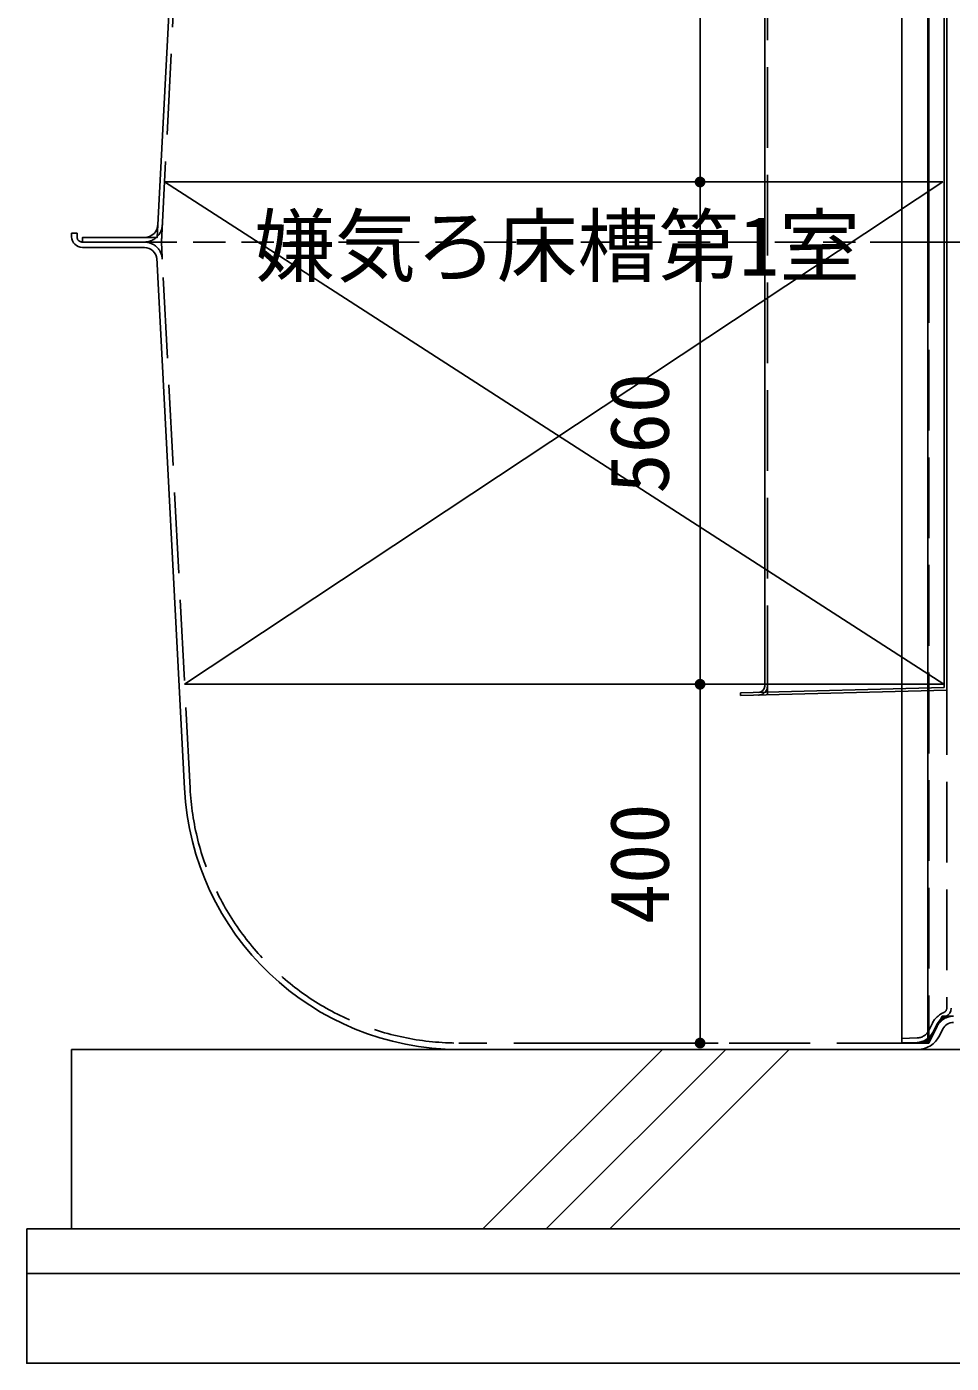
# Model space of a CAD drawing. Units: millimetres, scale not verified. Extents: x -11715 to 8910, y -9164 to 6308.
# Drawn here: x -6104 to -5074, y -4254 to -2763 of the extents above; entities that cross this region are included whole.
import ezdxf
from ezdxf.enums import TextEntityAlignment as Align

# ---------------------------------------------------------------- set-up
doc = ezdxf.new("R2010")
doc.units = ezdxf.units.MM
doc.header["$LTSCALE"] = 30
for name, pattern in [('CHAIN1', [8, 5, -1, 1, -1]), ('DASHED1', [1.8, 1.2, -0.6]), ('DASHED3', [4, 3, -1]), ('DOUBLE_CHAIN2', [12.8, 9, -1, 0.6, -0.6, 0.6, -1])]:
    doc.linetypes.add(name, pattern=pattern)
for name, color, linetype, lineweight in [('0-0_製作', 5, 'Continuous', 25), ('0-1_機器', 2, 'Continuous', 25), ('0-2_空気管', 3, 'Continuous', 25), ('0-4_寸法', 92, 'Continuous', 25), ('0-5_09', 3, 'Continuous', 25), ('0-6_躯体', 3, 'Continuous', 25), ('0-9_A-6_SUNPO', 4, 'Continuous', 25), ('0-D_文字', 7, 'Continuous', 25)]:
    doc.layers.add(name, color=color, linetype=linetype, lineweight=lineweight)
doc.styles.add('ＭＳ ゴシック', font='')
doc.styles.get('ＭＳ ゴシック').set_extended_font_data('MS Gothic')

msp = doc.modelspace()

# ---------------------------------------------------------------- linework, layer by layer
at = {"layer": '0-0_製作', "color": 3}
for p, q in [((-5950.66, -2936.53), (-5083.65, -2936.53)), ((-5950.66, -2936.53), (-5082.26, -3496.53)), ((-5083.65, -2936.53), (-5928.33, -3496.53)), ((-5928.33, -3496.53), (-5082.26, -3496.53))]:
    msp.add_line(p, q, dxfattribs=at)
at = {"layer": '0-1_機器'}
for p, q in [((-6054.17, -3903.53), (-3254.17, -3903.53)), ((-6054.17, -3903.53), (-6054.17, -4103.53)), ((-5596.02, -4103.53), (-5396.02, -3903.53)), ((-5525.31, -4103.53), (-5325.31, -3903.53)), ((-5454.6, -4103.53), (-5254.6, -3903.53)), ((-6104.17, -4103.53), (-3204.17, -4103.53)), ((-6104.17, -4153.53), (-3204.17, -4153.53))]:
    msp.add_line(p, q, dxfattribs=at)
msp.add_lwpolyline([(-6104.17, -4103.53), (-6104.17, -4253.53), (-3204.17, -4253.53)], dxfattribs=at)
at = {"layer": '0-2_空気管'}
for p, q in [((-5129.17, -2154.09), (-5129.17, -3896.29)), ((-5079.17, -3500.38), (-5079.17, -2276.27)), ((-5099.17, -3003.53), (-5099.17, -2441.94)), ((-5100.15, -3891.45), (-5100.15, -2446.53)), ((-6054.17, -2993.53), (-6054.17, -2997.53)), ((-6054.17, -2993.53), (-6048.17, -2993.53)), ((-6042.17, -3003.53), (-5973.09, -3003.53)), ((-6042.17, -3009.53), (-5973.15, -3009.53)), ((-5928.26, -3612.55), (-5959.25, -3021.21)), ((-5090.63, -3876.49), (-5094.78, -3884.8)), ((-5083.44, -3880.72), (-5087.38, -3888.61)), ((-5111.53, -3903.53), (-5622.68, -3903.53)), ((-5112.15, -3895.84), (-5129.17, -3896.29))]:
    msp.add_line(p, q, dxfattribs=at)
at = {"layer": '0-2_空気管', "linetype": 'DASHED3'}
for p, q in [((-5079.17, -2165.27), (-5079.17, -3857.7)), ((-6048.17, -2993.53), (-6048.17, -2997.53)), ((-6042.17, -3003.53), (-5973.15, -3003.53)), ((-5099.17, -3003.53), (-5099.17, -3892.25)), ((-5922.27, -3612.23), (-5953.26, -3020.89)), ((-5099.25, -3882.56), (-5095.1, -3874.25)), ((-5093.64, -3885.47), (-5089.7, -3877.59)), ((-5111.53, -3896.53), (-5622.68, -3896.53)), ((-5129.17, -3891.29), (-5112.27, -3890.85))]:
    msp.add_line(p, q, dxfattribs=at)
at = {"layer": '0-2_空気管', "linetype": 'DOUBLE_CHAIN2'}
for p, q in [((-5953.26, -2986.17), (-5954.17, -3003.53)), ((-5973.15, -3003.53), (-5954.17, -3003.53)), ((-5953.26, -3020.89), (-5954.17, -3003.53)), ((-5089.7, -3877.59), (-5084.17, -3866.53)), ((-5084.17, -3866.53), (-5071.81, -3866.53)), ((-5099.17, -3896.53), (-5093.64, -3885.47)), ((-5112.15, -3895.84), (-5100.15, -3895.53)), ((-5099.17, -3896.53), (-5111.53, -3896.53))]:
    msp.add_line(p, q, dxfattribs=at)
at = {"layer": '0-2_空気管', "linetype": 'DASHED1'}
msp.add_line((-5972.88, -3003.53), (-3335.44, -3003.53), dxfattribs=at)
at = {"layer": '0-2_空気管', "linetype": 'CHAIN1'}
msp.add_line((-5164.52, -3003.53), (-5007.14, -3003.53), dxfattribs=at)
at = {"layer": '0-2_空気管', "linetype": 'DOUBLE_CHAIN2'}
msp.add_lwpolyline([(-5094.78, -3884.8), (-5100.15, -3895.53), (-5100.15, -3891.45)], dxfattribs=at)
at = {"layer": '0-2_空気管', "linetype": 'DASHED3'}
for centre, radius, start, end in [((-5973.09, -2983.53), 20, 270, 1.58), ((-6042.17, -2997.53), 6, 180, 270), ((-5973.15, -3023.53), 20, 3, 90), ((-5622.68, -3596.53), 300, 183, 270), ((-5084.17, -3857.7), 5, 292.405, 0), ((-5072.74, -3885.43), 25, 112.405, 153.435), ((-5071.81, -3886.53), 20, 90, 153.435), ((-5112.67, -3875.85), 15, 271.5, 333.435), ((-5111.53, -3876.53), 20, 270, 333.435)]:
    msp.add_arc(centre, radius, start, end, dxfattribs=at)
at = {"layer": '0-2_空気管'}
for centre, radius, start, end in [((-5973.09, -2983.53), 15, 270, 1.58), ((-6042.17, -2997.53), 12, 180, 270), ((-5973.15, -3023.53), 14, 3, 90), ((-5622.63, -3597.53), 306, 182.809, 270), ((-5084.17, -3857.7), 10, 292.405, 0), ((-5072.74, -3885.43), 20, 112.405, 153.435), ((-5071.81, -3886.53), 13, 90, 153.435), ((-5112.67, -3875.85), 20, 271.5, 333.435), ((-5111.53, -3876.53), 27, 270, 333.435)]:
    msp.add_arc(centre, radius, start, end, dxfattribs=at)
at = {"layer": '0-4_寸法', "color": 3}
for p, q in [((-5334, -2936.53), (-5488.18, -2936.53)), ((-5334, -3896.53), (-5488.18, -3896.53))]:
    msp.add_line(p, q, dxfattribs=at)
at = {"layer": '0-4_寸法'}
for points in [[(-5359.9, -2935.41), (-5354, -2936.53), (-5359.99, -2936.15)], [(-5359.71, -2934.68), (-5354, -2936.53), (-5359.9, -2935.41)], [(-5359.43, -2933.98), (-5354, -2936.53), (-5359.71, -2934.68)], [(-5359.07, -2933.32), (-5354, -2936.53), (-5359.43, -2933.98)], [(-5358.63, -2932.71), (-5354, -2936.53), (-5359.07, -2933.32)], [(-5358.11, -2932.16), (-5354, -2936.53), (-5358.63, -2932.71)], [(-5357.53, -2931.68), (-5354, -2936.53), (-5358.11, -2932.16)], [(-5356.9, -2931.27), (-5354, -2936.53), (-5357.53, -2931.68)], [(-5356.21, -2930.95), (-5354, -2936.53), (-5356.9, -2931.27)], [(-5356.21, -2930.95), (-5354, -2930.53), (-5354, -2936.53)], [(-5355.5, -2930.72), (-5354, -2930.53), (-5356.21, -2930.95)], [(-5354.76, -2930.58), (-5354, -2930.53), (-5355.5, -2930.72)], [(-5354, -2930.53), (-5348, -2936.53), (-5354, -2936.53)], [(-5353.63, -2930.54), (-5348, -2936.53), (-5354, -2930.53)], [(-5352.88, -2930.64), (-5348, -2936.53), (-5353.63, -2930.54)], [(-5352.15, -2930.82), (-5348, -2936.53), (-5352.88, -2930.64)], [(-5351.45, -2931.1), (-5348, -2936.53), (-5352.15, -2930.82)], [(-5350.79, -2931.46), (-5348, -2936.53), (-5351.45, -2931.1)], [(-5350.18, -2931.91), (-5348, -2936.53), (-5350.79, -2931.46)], [(-5350.18, -2931.91), (-5348.05, -2935.78), (-5348, -2936.53)], [(-5349.63, -2932.42), (-5348.05, -2935.78), (-5350.18, -2931.91)], [(-5349.63, -2932.42), (-5348.19, -2935.04), (-5348.05, -2935.78)], [(-5349.15, -2933), (-5348.19, -2935.04), (-5349.63, -2932.42)], [(-5349.15, -2933), (-5348.43, -2934.32), (-5348.19, -2935.04)], [(-5348.75, -2933.64), (-5348.43, -2934.32), (-5349.15, -2933)], [(-5359.99, -2936.15), (-5354, -2936.53), (-5360, -2936.53)], [(-5360, -2936.53), (-5357.83, -2941.15), (-5359.96, -2937.28)], [(-5360, -2936.53), (-5357.22, -2941.6), (-5357.83, -2941.15)], [(-5354, -2936.53), (-5357.22, -2941.6), (-5360, -2936.53)], [(-5359.96, -2937.28), (-5358.38, -2940.64), (-5359.82, -2938.02)], [(-5359.96, -2937.28), (-5357.83, -2941.15), (-5358.38, -2940.64)], [(-5359.82, -2938.02), (-5358.86, -2940.06), (-5359.58, -2938.74)], [(-5359.82, -2938.02), (-5358.38, -2940.64), (-5358.86, -2940.06)], [(-5359.58, -2938.74), (-5358.86, -2940.06), (-5359.26, -2939.42)], [(-5354, -2936.53), (-5356.56, -2941.96), (-5357.22, -2941.6)], [(-5354, -2936.53), (-5355.86, -2942.24), (-5356.56, -2941.96)], [(-5354, -2936.53), (-5355.13, -2942.42), (-5355.86, -2942.24)], [(-5354, -2936.53), (-5354.38, -2942.52), (-5355.13, -2942.42)], [(-5354, -2936.53), (-5354, -2942.53), (-5354.38, -2942.52)], [(-5354, -2936.53), (-5353.25, -2942.48), (-5354, -2942.53)], [(-5354, -2936.53), (-5352.51, -2942.34), (-5353.25, -2942.48)], [(-5354, -2936.53), (-5351.8, -2942.11), (-5352.51, -2942.34)], [(-5354, -2936.53), (-5351.11, -2941.79), (-5351.8, -2942.11)], [(-5348, -2936.53), (-5351.11, -2941.79), (-5354, -2936.53)], [(-5348, -2936.53), (-5350.48, -2941.38), (-5351.11, -2941.79)], [(-5348, -2936.53), (-5349.9, -2940.9), (-5350.48, -2941.38)], [(-5348, -2936.53), (-5349.38, -2940.36), (-5349.9, -2940.9)], [(-5348, -2936.53), (-5348.94, -2939.75), (-5349.38, -2940.36)], [(-5348, -2936.53), (-5348.58, -2939.09), (-5348.94, -2939.75)], [(-5348, -2936.53), (-5348.3, -2938.38), (-5348.58, -2939.09)], [(-5348, -2936.53), (-5348.11, -2937.66), (-5348.3, -2938.38)], [(-5348, -2936.53), (-5348.02, -2936.91), (-5348.11, -2937.66)], [(-5359.99, -3496.15), (-5354, -3496.53), (-5360, -3496.53)], [(-5360, -3496.53), (-5356.56, -3501.96), (-5359.96, -3497.28)], [(-5360, -3496.53), (-5355.86, -3502.24), (-5356.56, -3501.96)], [(-5354, -3496.53), (-5355.86, -3502.24), (-5360, -3496.53)], [(-5359.9, -3495.4), (-5354, -3496.53), (-5359.99, -3496.15)], [(-5359.96, -3497.28), (-5357.22, -3501.59), (-5359.82, -3498.02)], [(-5359.96, -3497.28), (-5356.56, -3501.96), (-5357.22, -3501.59)], [(-5359.71, -3494.67), (-5354, -3496.53), (-5359.9, -3495.4)], [(-5359.82, -3498.02), (-5357.83, -3501.15), (-5359.58, -3498.74)], [(-5359.82, -3498.02), (-5357.22, -3501.59), (-5357.83, -3501.15)], [(-5359.43, -3493.97), (-5354, -3496.53), (-5359.71, -3494.67)], [(-5359.58, -3498.74), (-5358.38, -3500.64), (-5359.26, -3499.42)], [(-5359.58, -3498.74), (-5357.83, -3501.15), (-5358.38, -3500.64)], [(-5359.07, -3493.31), (-5354, -3496.53), (-5359.43, -3493.97)], [(-5359.26, -3499.42), (-5358.38, -3500.64), (-5358.86, -3500.06)], [(-5358.63, -3492.7), (-5354, -3496.53), (-5359.07, -3493.31)], [(-5358.11, -3492.15), (-5354, -3496.53), (-5358.63, -3492.7)], [(-5357.53, -3491.67), (-5354, -3496.53), (-5358.11, -3492.15)], [(-5356.9, -3491.27), (-5354, -3496.53), (-5357.53, -3491.67)], [(-5356.9, -3491.27), (-5354, -3490.53), (-5354, -3496.53)], [(-5356.21, -3490.95), (-5354, -3490.53), (-5356.9, -3491.27)], [(-5355.5, -3490.72), (-5354, -3490.53), (-5356.21, -3490.95)], [(-5354, -3496.53), (-5355.13, -3502.42), (-5355.86, -3502.24)], [(-5354.76, -3490.58), (-5354, -3490.53), (-5355.5, -3490.72)], [(-5354, -3496.53), (-5354.38, -3502.52), (-5355.13, -3502.42)], [(-5354, -3496.53), (-5354, -3502.53), (-5354.38, -3502.52)], [(-5354, -3490.53), (-5348, -3496.53), (-5354, -3496.53)], [(-5353.63, -3490.54), (-5348, -3496.53), (-5354, -3490.53)], [(-5354, -3496.53), (-5353.25, -3502.48), (-5354, -3502.53)], [(-5354, -3496.53), (-5352.51, -3502.34), (-5353.25, -3502.48)], [(-5354, -3496.53), (-5351.8, -3502.11), (-5352.51, -3502.34)], [(-5354, -3496.53), (-5351.11, -3501.79), (-5351.8, -3502.11)], [(-5354, -3496.53), (-5350.48, -3501.38), (-5351.11, -3501.79)], [(-5348, -3496.53), (-5350.48, -3501.38), (-5354, -3496.53)], [(-5352.88, -3490.63), (-5348, -3496.53), (-5353.63, -3490.54)], [(-5352.15, -3490.82), (-5348, -3496.53), (-5352.88, -3490.63)], [(-5351.45, -3491.1), (-5348, -3496.53), (-5352.15, -3490.82)], [(-5351.45, -3491.1), (-5348.05, -3495.78), (-5348, -3496.53)], [(-5350.79, -3491.46), (-5348.05, -3495.78), (-5351.45, -3491.1)], [(-5350.79, -3491.46), (-5348.19, -3495.04), (-5348.05, -3495.78)], [(-5350.18, -3491.91), (-5348.19, -3495.04), (-5350.79, -3491.46)], [(-5348, -3496.53), (-5349.9, -3500.9), (-5350.48, -3501.38)], [(-5350.18, -3491.91), (-5348.43, -3494.32), (-5348.19, -3495.04)], [(-5349.63, -3492.42), (-5348.43, -3494.32), (-5350.18, -3491.91)], [(-5348, -3496.53), (-5349.38, -3500.35), (-5349.9, -3500.9)], [(-5349.63, -3492.42), (-5348.75, -3493.64), (-5348.43, -3494.32)], [(-5349.15, -3493), (-5348.75, -3493.64), (-5349.63, -3492.42)], [(-5348, -3496.53), (-5348.94, -3499.74), (-5349.38, -3500.35)], [(-5348, -3496.53), (-5348.58, -3499.08), (-5348.94, -3499.74)], [(-5348, -3496.53), (-5348.3, -3498.38), (-5348.58, -3499.08)], [(-5348, -3496.53), (-5348.11, -3497.65), (-5348.3, -3498.38)], [(-5348, -3496.53), (-5348.02, -3496.91), (-5348.11, -3497.65)], [(-5359.99, -3896.15), (-5354, -3896.53), (-5360, -3896.53)], [(-5360, -3896.53), (-5355.86, -3902.24), (-5359.96, -3897.28)], [(-5360, -3896.53), (-5355.13, -3902.42), (-5355.86, -3902.24)], [(-5354, -3896.53), (-5355.13, -3902.42), (-5360, -3896.53)], [(-5359.9, -3895.4), (-5354, -3896.53), (-5359.99, -3896.15)], [(-5359.96, -3897.28), (-5356.56, -3901.96), (-5359.82, -3898.02)], [(-5359.96, -3897.28), (-5355.86, -3902.24), (-5356.56, -3901.96)], [(-5359.71, -3894.67), (-5354, -3896.53), (-5359.9, -3895.4)], [(-5359.82, -3898.02), (-5357.22, -3901.59), (-5359.58, -3898.74)], [(-5359.82, -3898.02), (-5356.56, -3901.96), (-5357.22, -3901.59)], [(-5359.43, -3893.97), (-5354, -3896.53), (-5359.71, -3894.67)], [(-5359.58, -3898.74), (-5357.83, -3901.15), (-5359.26, -3899.42)], [(-5359.58, -3898.74), (-5357.22, -3901.59), (-5357.83, -3901.15)], [(-5359.07, -3893.31), (-5354, -3896.53), (-5359.43, -3893.97)], [(-5359.26, -3899.42), (-5358.38, -3900.64), (-5358.86, -3900.06)], [(-5359.26, -3899.42), (-5357.83, -3901.15), (-5358.38, -3900.64)], [(-5358.63, -3892.7), (-5354, -3896.53), (-5359.07, -3893.31)], [(-5358.11, -3892.15), (-5354, -3896.53), (-5358.63, -3892.7)], [(-5357.53, -3891.67), (-5354, -3896.53), (-5358.11, -3892.15)], [(-5357.53, -3891.67), (-5354, -3890.53), (-5354, -3896.53)], [(-5356.9, -3891.27), (-5354, -3890.53), (-5357.53, -3891.67)], [(-5356.21, -3890.95), (-5354, -3890.53), (-5356.9, -3891.27)], [(-5355.5, -3890.72), (-5354, -3890.53), (-5356.21, -3890.95)], [(-5354.76, -3890.58), (-5354, -3890.53), (-5355.5, -3890.72)], [(-5354, -3896.53), (-5354.38, -3902.52), (-5355.13, -3902.42)], [(-5354, -3896.53), (-5354, -3902.53), (-5354.38, -3902.52)], [(-5354, -3890.53), (-5348, -3896.53), (-5354, -3896.53)], [(-5353.63, -3890.54), (-5348, -3896.53), (-5354, -3890.53)], [(-5354, -3896.53), (-5353.25, -3902.48), (-5354, -3902.53)], [(-5354, -3896.53), (-5352.51, -3902.34), (-5353.25, -3902.48)], [(-5354, -3896.53), (-5351.8, -3902.11), (-5352.51, -3902.34)], [(-5354, -3896.53), (-5351.11, -3901.79), (-5351.8, -3902.11)], [(-5354, -3896.53), (-5350.48, -3901.38), (-5351.11, -3901.79)], [(-5354, -3896.53), (-5349.9, -3900.9), (-5350.48, -3901.38)], [(-5348, -3896.53), (-5349.9, -3900.9), (-5354, -3896.53)], [(-5352.88, -3890.63), (-5348, -3896.53), (-5353.63, -3890.54)], [(-5352.15, -3890.82), (-5348, -3896.53), (-5352.88, -3890.63)], [(-5352.15, -3890.82), (-5348.05, -3895.78), (-5348, -3896.53)], [(-5351.45, -3891.1), (-5348.05, -3895.78), (-5352.15, -3890.82)], [(-5351.45, -3891.1), (-5348.19, -3895.04), (-5348.05, -3895.78)], [(-5350.79, -3891.46), (-5348.19, -3895.04), (-5351.45, -3891.1)], [(-5350.79, -3891.46), (-5348.43, -3894.32), (-5348.19, -3895.04)], [(-5350.18, -3891.91), (-5348.43, -3894.32), (-5350.79, -3891.46)], [(-5350.18, -3891.91), (-5348.75, -3893.64), (-5348.43, -3894.32)], [(-5349.63, -3892.42), (-5348.75, -3893.64), (-5350.18, -3891.91)], [(-5348, -3896.53), (-5349.38, -3900.35), (-5349.9, -3900.9)], [(-5349.63, -3892.42), (-5349.15, -3893), (-5348.75, -3893.64)], [(-5348, -3896.53), (-5348.94, -3899.74), (-5349.38, -3900.35)], [(-5348, -3896.53), (-5348.58, -3899.08), (-5348.94, -3899.74)], [(-5348, -3896.53), (-5348.3, -3898.38), (-5348.58, -3899.08)], [(-5348, -3896.53), (-5348.11, -3897.65), (-5348.3, -3898.38)], [(-5348, -3896.53), (-5348.02, -3896.91), (-5348.11, -3897.65)]]:
    msp.add_solid(points, dxfattribs=at)
at = {"layer": '0-5_09', "linetype": 'DASHED3'}
msp.add_line((-5954.17, -3003.53), (-5933.05, -2600.51), dxfattribs=at)
at = {"layer": '0-5_09'}
msp.add_line((-6042.17, -3003.53), (-5954.17, -3003.53), dxfattribs=at)
msp.add_lwpolyline([(-5938.04, -2600.24), (-5958.92, -2998.53), (-6042.17, -2998.53), (-6042.17, -3003.53)], dxfattribs=at)
at = {"layer": '0-6_躯体'}
for p, q in [((-5082.01, -2276.27), (-5082.01, -3500.11)), ((-5079.01, -3503.04), (-5079.01, -2276.27)), ((-5282.01, -2647.02), (-5282.01, -3498.53)), ((-5082.01, -3500.11), (-5309.01, -3506.06)), ((-5079.01, -3503.04), (-5309.01, -3509.06)), ((-5309.01, -3509.06), (-5309.01, -3506.06))]:
    msp.add_line(p, q, dxfattribs=at)
at = {"layer": '0-6_躯体', "linetype": 'DASHED3'}
msp.add_line((-5279.01, -3498.53), (-5279.01, -2646.53), dxfattribs=at)
at = {"layer": '0-6_躯体', "linetype": 'DOUBLE_CHAIN2'}
msp.add_line((-5279.01, -3508.27), (-5279.01, -3498.53), dxfattribs=at)
at = {"layer": '0-6_躯体'}
msp.add_arc((-5289.01, -3498.53), 7, 271.5, 0, dxfattribs=at)
at = {"layer": '0-6_躯体', "linetype": 'DASHED3'}
msp.add_arc((-5289.01, -3498.53), 10, 271.5, 0, dxfattribs=at)
at = {"layer": '0-9_A-6_SUNPO'}
for p, q in [((-5354, -2936.53), (-5354, -2446.53)), ((-5354, -3496.53), (-5354, -2936.53)), ((-5354, -3896.53), (-5354, -3496.53))]:
    msp.add_line(p, q, dxfattribs=at)

# ---------------------------------------------------------------- texts
at = {"layer": '0-4_寸法', "color": 4, "style": 'ＭＳ ゴシック'}
for s, p in [('560', (-5369, -3284.03)), ('400', (-5369, -3764.03))]:
    msp.add_text(s, height=65.98, rotation=90, dxfattribs=at).set_placement(p, align=Align.BOTTOM_LEFT)
at = {"layer": '0-D_文字', "color": 4, "style": 'ＭＳ ゴシック'}
msp.add_text('嫌気ろ床槽第1室', height=65.98, dxfattribs=at).set_placement((-5850.55, -3060.69), align=Align.BOTTOM_LEFT)

doc.saveas('drawing.dxf')
